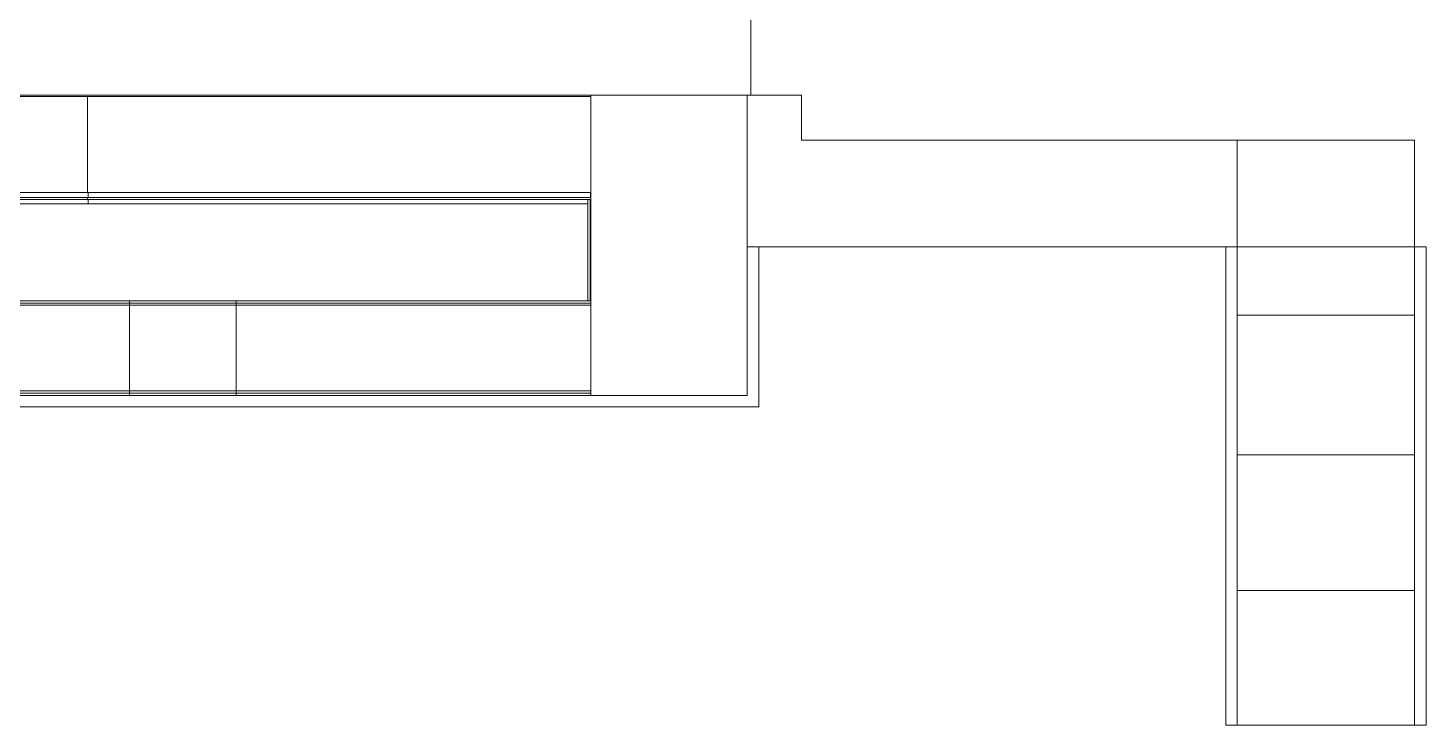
# Model space of a CAD drawing. Header units: inches. Extents: x -1569 to 1282, y -721 to 887.
# Drawn here: x 352 to 1282, y -721 to -257 of the extents above; entities that cross this region are included whole.
import ezdxf

# ---------------------------------------------------------------- set-up
doc = ezdxf.new("R2010")
doc.units = ezdxf.units.IN
doc.header["$MEASUREMENT"] = 0
for name, color, linetype, lineweight in [('A-DETL', 90, 'Continuous', 13), ('A-FLOR', 192, 'Continuous', 13), ('A-FLOR-HRAL', 11, 'Continuous', 13), ('A-FLOR-LEVL', 51, 'Continuous', 9), ('A-WALL', 113, 'Continuous', 13)]:
    doc.layers.add(name, color=color, linetype=linetype, lineweight=lineweight)

# ---------------------------------------------------------------- blocks, each defined once
blk = doc.blocks.new('Top Rail Type - Top Rail_Internal_-7290167-FIRST FLOOR POWER _ SIGNAL')
at = {"layer": 'A-FLOR-HRAL', "lineweight": 9}
for p, q in [((726.65, -369.62), (391.65, -369.62)), ((391.65, -371.12), (726.65, -371.12))]:
    blk.add_line(p, q, dxfattribs=at)
at = {"layer": 'A-FLOR-HRAL', "lineweight": 9, "flags": 128}
blk.add_lwpolyline([(726.65, -370.28), (726.65, -370.37), (726.65, -370.46)], dxfattribs=at)
blk = doc.blocks.new('Top Rail Type - Top Rail_Internal_-V68-FIRST FLOOR POWER _ SIGNAL')
at = {"layer": 'A-FLOR-HRAL', "lineweight": 9}
for p, q in [((726.65, -369.62), (391.67, -369.62)), ((726.65, -371.12), (391.67, -371.12)), ((726.65, -371.12), (726.65, -369.62))]:
    blk.add_line(p, q, dxfattribs=at)
blk = doc.blocks.new('Top Rail Type - Top Rail_Internal_-7290203-FIRST FLOOR POWER _ SIGNAL')
at = {"layer": 'A-FLOR-HRAL', "lineweight": 9}
for p, q in [((391.67, -369.62), (97.47, -369.62)), ((97.47, -370.46), (97.47, -370.28)), ((97.47, -371.12), (391.67, -371.12)), ((391.67, -370.28), (391.67, -370.46))]:
    blk.add_line(p, q, dxfattribs=at)
blk = doc.blocks.new('Top Rail Type - Top Rail_Internal_-V69-FIRST FLOOR POWER _ SIGNAL')
at = {"layer": 'A-FLOR-HRAL', "lineweight": 9}
for p, q in [((97.47, -371.12), (97.47, -369.62)), ((391.67, -369.62), (97.47, -369.62)), ((391.67, -371.12), (97.47, -371.12)), ((391.67, -371.12), (391.67, -369.62))]:
    blk.add_line(p, q, dxfattribs=at)
blk = doc.blocks.new('Top Rail Type - Top Rail_Internal_-7296463-FIRST FLOOR POWER _ SIGNAL')
at = {"layer": 'A-FLOR-HRAL', "lineweight": 9}
for p, q in [((724.65, -371.12), (724.65, -438.49)), ((726.15, -438.49), (726.15, -371.12)), ((725.5, -438.49), (725.31, -438.49))]:
    blk.add_line(p, q, dxfattribs=at)
blk = doc.blocks.new('Top Rail Type - Top Rail_Internal_-V70-FIRST FLOOR POWER _ SIGNAL')
at = {"layer": 'A-FLOR-HRAL', "lineweight": 9}
for p, q in [((724.65, -438.49), (724.65, -371.12)), ((726.15, -438.49), (726.15, -371.12)), ((724.65, -438.49), (726.15, -438.49))]:
    blk.add_line(p, q, dxfattribs=at)
blk = doc.blocks.new('Top Rail Type - Top Rail_Internal_-7298757-FIRST FLOOR POWER _ SIGNAL')
at = {"layer": 'A-FLOR-HRAL', "lineweight": 9}
for p, q in [((726.61, -498.49), (490.61, -498.49)), ((490.61, -499.99), (726.61, -499.99))]:
    blk.add_line(p, q, dxfattribs=at)
at = {"layer": 'A-FLOR-HRAL', "lineweight": 9, "flags": 128}
blk.add_lwpolyline([(726.61, -499.15), (726.61, -499.24), (726.61, -499.33)], dxfattribs=at)
blk = doc.blocks.new('Top Rail Type - Top Rail_Internal_-V71-FIRST FLOOR POWER _ SIGNAL')
at = {"layer": 'A-FLOR-HRAL', "lineweight": 9}
for p, q in [((490.61, -498.49), (726.61, -498.49)), ((490.61, -499.99), (726.61, -499.99)), ((726.61, -498.49), (726.61, -499.99))]:
    blk.add_line(p, q, dxfattribs=at)
blk = doc.blocks.new('Top Rail Type - Top Rail_Internal_-7298768-FIRST FLOOR POWER _ SIGNAL')
at = {"layer": 'A-FLOR-HRAL', "lineweight": 9}
for p, q in [((726.61, -439.99), (490.61, -439.99)), ((490.61, -441.49), (726.61, -441.49))]:
    blk.add_line(p, q, dxfattribs=at)
at = {"layer": 'A-FLOR-HRAL', "lineweight": 9, "flags": 128}
for points in [[(490.61, -440.83), (490.61, -440.74), (490.61, -440.65)], [(726.61, -440.65), (726.61, -440.74), (726.61, -440.83)]]:
    blk.add_lwpolyline(points, dxfattribs=at)
blk = doc.blocks.new('Top Rail Type - Top Rail_Internal_-V72-FIRST FLOOR POWER _ SIGNAL')
at = {"layer": 'A-FLOR-HRAL', "lineweight": 9}
for p, q in [((490.61, -439.99), (490.61, -441.49)), ((490.61, -439.99), (726.61, -439.99)), ((490.61, -441.49), (726.61, -441.49)), ((726.61, -439.99), (726.61, -441.49))]:
    blk.add_line(p, q, dxfattribs=at)
blk = doc.blocks.new('Top Rail Type - Top Rail_Internal_-7298855-FIRST FLOOR POWER _ SIGNAL')
at = {"layer": 'A-FLOR-HRAL', "lineweight": 9}
for p, q in [((419.61, -498.49), (163.28, -498.49)), ((163.28, -499.99), (419.61, -499.99))]:
    blk.add_line(p, q, dxfattribs=at)
at = {"layer": 'A-FLOR-HRAL', "lineweight": 9, "flags": 128}
blk.add_lwpolyline([(163.28, -499.33), (163.28, -499.24), (163.28, -499.15)], dxfattribs=at)
blk = doc.blocks.new('Top Rail Type - Top Rail_Internal_-V73-FIRST FLOOR POWER _ SIGNAL')
at = {"layer": 'A-FLOR-HRAL', "lineweight": 9}
for p, q in [((163.28, -498.49), (163.28, -499.99)), ((163.28, -498.49), (419.61, -498.49)), ((163.28, -499.99), (419.61, -499.99))]:
    blk.add_line(p, q, dxfattribs=at)
blk = doc.blocks.new('Top Rail Type - Top Rail_Internal_-7298866-FIRST FLOOR POWER _ SIGNAL')
at = {"layer": 'A-FLOR-HRAL', "lineweight": 9}
for p, q in [((419.61, -439.99), (163.28, -439.99)), ((163.28, -441.49), (419.61, -441.49))]:
    blk.add_line(p, q, dxfattribs=at)
at = {"layer": 'A-FLOR-HRAL', "lineweight": 9, "flags": 128}
blk.add_lwpolyline([(163.28, -440.83), (163.28, -440.74), (163.28, -440.65)], dxfattribs=at)
blk = doc.blocks.new('Top Rail Type - Top Rail_Internal_-V74-FIRST FLOOR POWER _ SIGNAL')
at = {"layer": 'A-FLOR-HRAL', "lineweight": 9}
for p, q in [((163.28, -439.99), (163.28, -441.49)), ((163.28, -439.99), (419.61, -439.99)), ((163.28, -441.49), (419.61, -441.49))]:
    blk.add_line(p, q, dxfattribs=at)
blk = doc.blocks.new('Top Rail Type - Top Rail_Internal_-7298994-FIRST FLOOR POWER _ SIGNAL')
at = {"layer": 'A-FLOR-HRAL', "lineweight": 9}
for p, q in [((490.61, -439.99), (419.61, -439.99)), ((419.61, -440.83), (419.61, -440.65)), ((419.61, -441.49), (490.61, -441.49)), ((490.61, -440.65), (490.61, -440.83))]:
    blk.add_line(p, q, dxfattribs=at)
blk = doc.blocks.new('Top Rail Type - Top Rail_Internal_-V75-FIRST FLOOR POWER _ SIGNAL')
at = {"layer": 'A-FLOR-HRAL', "lineweight": 9}
for p, q in [((419.61, -439.99), (419.61, -441.49)), ((419.61, -439.99), (490.61, -439.99)), ((419.61, -441.49), (490.61, -441.49)), ((490.61, -439.99), (490.61, -441.49))]:
    blk.add_line(p, q, dxfattribs=at)
blk = doc.blocks.new('Top Rail Type - Top Rail_Internal_-7303087-FIRST FLOOR POWER _ SIGNAL')
at = {"layer": 'A-FLOR-HRAL', "lineweight": 9}
for p, q in [((490.61, -498.49), (419.61, -498.49)), ((419.61, -499.33), (419.61, -499.15)), ((419.61, -499.99), (490.61, -499.99)), ((490.61, -499.15), (490.61, -499.33))]:
    blk.add_line(p, q, dxfattribs=at)
blk = doc.blocks.new('Top Rail Type - Top Rail_Internal_-V77-FIRST FLOOR POWER _ SIGNAL')
at = {"layer": 'A-FLOR-HRAL', "lineweight": 9}
for p, q in [((419.61, -498.49), (419.61, -499.99)), ((419.61, -498.49), (490.61, -498.49)), ((419.61, -499.99), (490.61, -499.99)), ((490.61, -498.49), (490.61, -499.99))]:
    blk.add_line(p, q, dxfattribs=at)

msp = doc.modelspace()

# ---------------------------------------------------------------- linework, layer by layer
at = {"layer": 'A-DETL', "lineweight": 9}
for p, q in [((833.07, -301.48), (866.65, -301.48)), ((866.65, -331.48), (866.65, -301.48)), ((866.65, -331.48), (1156.65, -331.48)), ((1156.65, -331.48), (1274.65, -331.48)), ((1156.65, -331.48), (1156.65, -402.48)), ((1274.65, -331.48), (1274.65, -402.48)), ((586.53, -366.37), (726.61, -366.37)), ((726.47, -366.37), (726.47, -369.62)), ((726.47, -371.12), (726.47, -438.49)), ((1149.03, -402.48), (838.28, -402.48)), ((1156.65, -402.48), (1274.65, -402.48)), ((101.28, -438.49), (724.65, -438.49)), ((726.15, -438.49), (726.61, -438.49)), ((1156.65, -447.98), (1274.65, -447.98)), ((1156.65, -540.98), (1274.65, -540.98)), ((1156.65, -631.48), (1274.65, -631.48)), ((1156.65, -720.98), (1274.65, -720.98))]:
    msp.add_line(p, q, dxfattribs=at)
at = {"layer": 'A-FLOR'}
for p, q in [((833.07, -301.48), (833.07, -157.62)), ((391.65, -302.37), (324.47, -302.37)), ((325.07, -301.48), (833.07, -301.48)), ((391.65, -366.37), (391.65, -302.37)), ((726.61, -301.48), (726.61, -302.37)), ((830.65, -402.48), (830.65, -301.48)), ((726.61, -373.99), (726.61, -439.99)), ((419.61, -438.49), (419.61, -439.99)), ((490.61, -438.49), (419.61, -438.49)), ((419.61, -441.49), (419.61, -498.49)), ((726.61, -441.49), (726.61, -498.49)), ((419.61, -499.99), (419.61, -501.49)), ((726.61, -499.99), (726.61, -501.49))]:
    msp.add_line(p, q, dxfattribs=at)
at = {"layer": 'A-FLOR-LEVL'}
for p, q in [((391.65, -302.37), (391.65, -366.37)), ((726.65, -302.37), (391.65, -302.37)), ((726.65, -302.37), (726.65, -369.62)), ((726.65, -371.12), (726.65, -373.99)), ((163.28, -438.49), (419.61, -438.49)), ((419.61, -439.99), (419.61, -438.49)), ((419.61, -498.49), (419.61, -441.49)), ((490.61, -439.99), (490.61, -438.49)), ((490.61, -438.49), (724.65, -438.49)), ((490.61, -498.49), (490.61, -441.49)), ((726.15, -438.49), (726.61, -438.49)), ((726.61, -439.99), (726.61, -438.49)), ((726.61, -498.49), (726.61, -441.49)), ((419.61, -501.49), (419.61, -499.99)), ((490.61, -501.49), (490.61, -499.99)), ((726.61, -501.49), (726.61, -499.99))]:
    msp.add_line(p, q, dxfattribs=at)
at = {"layer": 'A-WALL', "lineweight": 9}
for p, q in [((93.65, -366.37), (726.61, -366.37)), ((392.08, -369.62), (392.08, -366.37)), ((392.08, -373.99), (392.08, -371.12)), ((726.61, -366.37), (726.61, -369.62)), ((726.61, -371.12), (726.61, -373.99)), ((724.65, -373.99), (101.28, -373.99)), ((726.61, -373.99), (726.15, -373.99)), ((830.65, -501.49), (830.65, -402.48)), ((830.65, -402.48), (838.28, -402.48)), ((838.28, -402.48), (838.28, -509.12)), ((1149.03, -720.98), (1149.03, -402.48)), ((1156.65, -402.48), (1149.03, -402.48)), ((1156.65, -402.48), (1156.65, -720.98)), ((1274.65, -720.98), (1274.65, -402.48)), ((1274.65, -402.48), (1282.28, -402.48)), ((1282.28, -402.48), (1282.28, -720.98)), ((163.28, -501.49), (830.65, -501.49)), ((838.28, -509.12), (170.9, -509.12)), ((1156.65, -720.98), (1149.03, -720.98)), ((1274.65, -720.98), (1282.28, -720.98))]:
    msp.add_line(p, q, dxfattribs=at)

# ---------------------------------------------------------------- block references
at = {"layer": 'A-FLOR-HRAL', "lineweight": 9}
for name in ['Top Rail Type - Top Rail_Internal_-7290203-FIRST FLOOR POWER _ SIGNAL', 'Top Rail Type - Top Rail_Internal_-V69-FIRST FLOOR POWER _ SIGNAL', 'Top Rail Type - Top Rail_Internal_-7290167-FIRST FLOOR POWER _ SIGNAL', 'Top Rail Type - Top Rail_Internal_-V68-FIRST FLOOR POWER _ SIGNAL', 'Top Rail Type - Top Rail_Internal_-7296463-FIRST FLOOR POWER _ SIGNAL', 'Top Rail Type - Top Rail_Internal_-V70-FIRST FLOOR POWER _ SIGNAL', 'Top Rail Type - Top Rail_Internal_-7298866-FIRST FLOOR POWER _ SIGNAL', 'Top Rail Type - Top Rail_Internal_-V74-FIRST FLOOR POWER _ SIGNAL', 'Top Rail Type - Top Rail_Internal_-7298994-FIRST FLOOR POWER _ SIGNAL', 'Top Rail Type - Top Rail_Internal_-V75-FIRST FLOOR POWER _ SIGNAL', 'Top Rail Type - Top Rail_Internal_-7298768-FIRST FLOOR POWER _ SIGNAL', 'Top Rail Type - Top Rail_Internal_-V72-FIRST FLOOR POWER _ SIGNAL', 'Top Rail Type - Top Rail_Internal_-7298855-FIRST FLOOR POWER _ SIGNAL', 'Top Rail Type - Top Rail_Internal_-V73-FIRST FLOOR POWER _ SIGNAL', 'Top Rail Type - Top Rail_Internal_-7303087-FIRST FLOOR POWER _ SIGNAL', 'Top Rail Type - Top Rail_Internal_-V77-FIRST FLOOR POWER _ SIGNAL', 'Top Rail Type - Top Rail_Internal_-7298757-FIRST FLOOR POWER _ SIGNAL', 'Top Rail Type - Top Rail_Internal_-V71-FIRST FLOOR POWER _ SIGNAL']:
    msp.add_blockref(name, (0, 0), dxfattribs=at)

doc.saveas('drawing.dxf')
